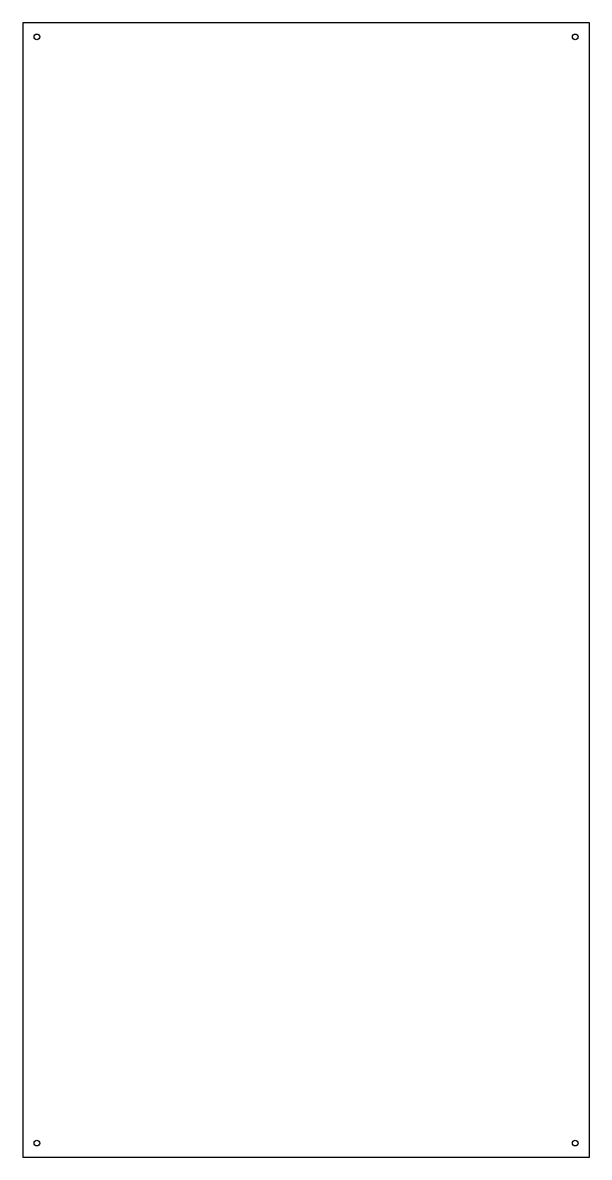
# Model space of a CAD drawing. Header units: metres. Extents: x 0 to 2000, y 0 to 4000.
import ezdxf

# ---------------------------------------------------------------- set-up
doc = ezdxf.new("R2010")
doc.units = ezdxf.units.M
doc.layers.add('CUT_LINE', color=1, linetype='Continuous')
doc.layers.add('HOLES', color=3, linetype='Continuous')

msp = doc.modelspace()

# ---------------------------------------------------------------- linework, layer by layer
at = {"layer": 'CUT_LINE'}
msp.add_lwpolyline([(0, 0), (2000, 0), (2000, 4000), (0, 4000), (0, 0)], dxfattribs=at)
at = {"layer": 'HOLES'}
for centre in [(50, 3950), (1950, 3950), (50, 50), (1950, 50)]:
    msp.add_circle(centre, 10, dxfattribs=at)

doc.saveas('drawing.dxf')
